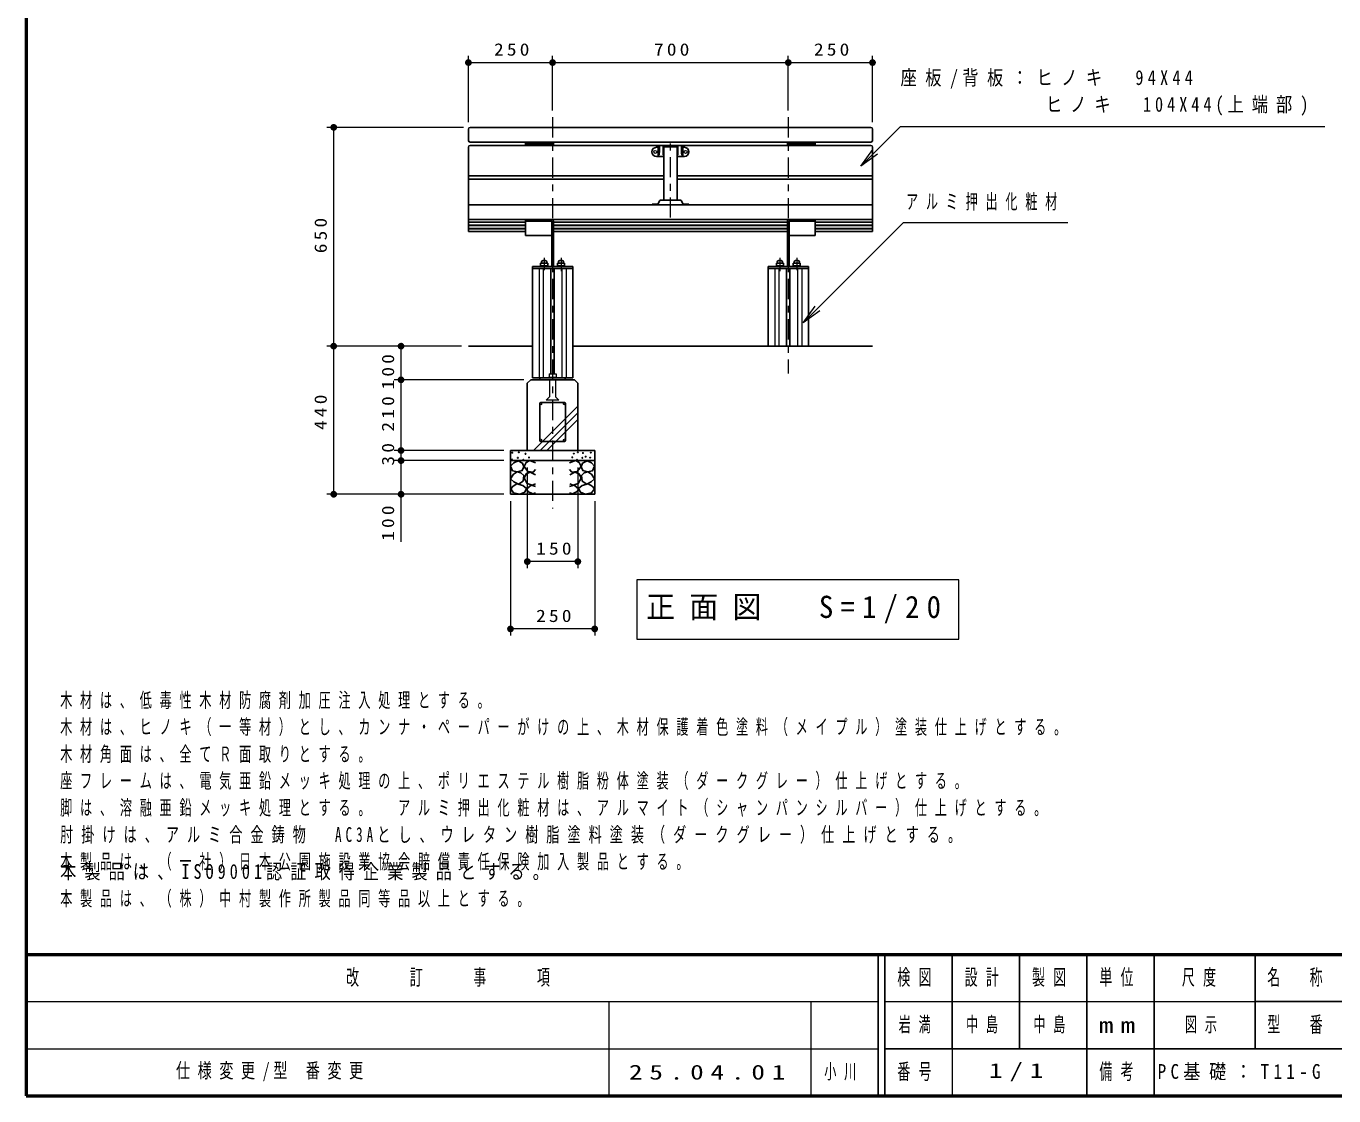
# Model space of a CAD drawing. Units: millimetres on the paper, scale 1:20. Extents: x -365 to 12, y -47 to 257.
# Drawn here: x -365 to -170.8, y 0 to 158.9 of the extents above; entities that cross this region are included whole.
import ezdxf

# ---------------------------------------------------------------- set-up
doc = ezdxf.new("R2010")
doc.units = ezdxf.units.MM
doc.linetypes.add('USER2', pattern=[6, 3, -1, 1, -1])
doc.layers.add('LY_1', color=7, linetype='Continuous', lineweight=25)
doc.layers.add('LY_2', color=7, linetype='Continuous', lineweight=13)
doc.styles.add('ＭＳ ゴシック', font='')
doc.styles.get('ＭＳ ゴシック').set_extended_font_data('MS Gothic')

# ---------------------------------------------------------------- blocks, each defined once
blk = doc.blocks.new('filled_dot')
at = {"color": 0, "linetype": 'Continuous', "lineweight": -2, "const_width": 1.25}
blk.add_lwpolyline([(-0.625, 0, 1), (0.625, 0, 1)], format="xyb", close=True, dxfattribs=at)

msp = doc.modelspace()

# ---------------------------------------------------------------- linework, layer by layer
at = {"layer": 'LY_1', "lineweight": 13}
for p, q in [((-299.336, 144.603), (-299.336, 154.471)), ((-299.336, 153.471), (-286.836, 153.471)), ((-286.836, 146.354), (-286.836, 154.471)), ((-286.836, 153.471), (-251.836, 153.471)), ((-251.836, 146.354), (-251.836, 154.471)), ((-251.836, 153.471), (-239.336, 153.471)), ((-239.336, 144.603), (-239.336, 154.471)), ((-300.086, 143.853), (-320.336, 143.853)), ((-319.336, 111.353), (-319.336, 143.853)), ((-241.074, 138.091), (-239.306, 140.566)), ((-241.074, 138.091), (-238.952, 140.212)), ((-238.599, 139.858), (-241.074, 138.091)), ((-288.836, 122.903), (-288.836, 106.653)), ((-288.221, 122.903), (-288.221, 106.653)), ((-285.451, 122.903), (-285.451, 106.653)), ((-284.836, 122.903), (-284.836, 106.653)), ((-253.836, 122.903), (-253.836, 111.353)), ((-253.221, 122.903), (-253.221, 111.353)), ((-250.451, 122.903), (-250.451, 111.353)), ((-249.836, 122.903), (-249.836, 111.353)), ((-249.617, 114.814), (-247.852, 117.291)), ((-249.617, 114.814), (-247.498, 116.938)), ((-247.144, 116.585), (-249.617, 114.814)), ((-300.336, 111.353), (-320.336, 111.353)), ((-319.336, 89.353), (-319.336, 111.353)), ((-309.336, 106.353), (-309.336, 111.353)), ((-291.086, 106.353), (-310.336, 106.353)), ((-309.336, 95.853), (-309.336, 106.353)), ((-289.68, 95.853), (-283.086, 102.447)), ((-288.691, 95.853), (-283.086, 101.458)), ((-287.701, 95.853), (-283.086, 100.468)), ((-294.086, 95.853), (-310.336, 95.853)), ((-294.086, 95.853), (-310.336, 95.853)), ((-309.336, 94.353), (-309.336, 95.853)), ((-294.086, 94.353), (-310.336, 94.353)), ((-309.336, 82.299), (-309.336, 94.353)), ((-290.586, 93.353), (-290.586, 78.353)), ((-283.086, 93.353), (-283.086, 78.353)), ((-294.086, 89.353), (-320.336, 89.353)), ((-293.086, 88.353), (-293.086, 68.353)), ((-280.586, 88.353), (-280.586, 68.353)), ((-283.086, 79.353), (-290.586, 79.353)), ((-274.337, 76.629), (-274.337, 67.829)), ((-226.537, 76.629), (-274.337, 76.629)), ((-226.537, 67.829), (-226.537, 76.629)), ((-280.586, 69.353), (-293.086, 69.353)), ((-274.337, 67.829), (-226.537, 67.829))]:
    msp.add_line(p, q, dxfattribs=at)
at = {"layer": 'LY_1'}
for p, q in [((-299.086, 143.853), (-269.336, 143.853)), ((-239.586, 143.853), (-269.336, 143.853)), ((-299.336, 143.603), (-299.336, 141.903)), ((-239.336, 143.603), (-239.336, 141.903)), ((-299.336, 140.924), (-299.336, 128.392)), ((-299.086, 141.653), (-269.336, 141.653)), ((-299.086, 141.174), (-269.336, 141.174)), ((-290.836, 141.653), (-290.836, 141.174)), ((-290.836, 141.428), (-286.724, 141.428)), ((-286.724, 141.653), (-286.724, 141.174)), ((-271.411, 140.884), (-271.096, 140.884)), ((-271.168, 139.645), (-271.168, 140.782)), ((-271.074, 140.897), (-270.977, 141.08)), ((-270.972, 140.559), (-270.972, 140.976)), ((-270.532, 141.134), (-270.889, 141.134)), ((-270.432, 141.034), (-270.432, 139.791)), ((-270.336, 133.023), (-270.336, 140.958)), ((-270.336, 140.958), (-268.336, 140.958)), ((-239.586, 141.653), (-269.336, 141.653)), ((-239.586, 141.174), (-269.336, 141.174)), ((-268.336, 133.023), (-268.336, 140.958)), ((-268.24, 141.034), (-268.24, 139.791)), ((-268.14, 141.134), (-267.783, 141.134)), ((-267.7, 140.559), (-267.7, 140.976)), ((-267.598, 140.897), (-267.695, 141.08)), ((-267.261, 140.884), (-267.576, 140.884)), ((-267.504, 139.645), (-267.504, 140.782)), ((-251.949, 141.653), (-251.949, 141.174)), ((-247.836, 141.428), (-251.949, 141.428)), ((-247.836, 141.653), (-247.836, 141.174)), ((-239.336, 140.924), (-239.336, 128.392)), ((-271.411, 139.534), (-270.336, 139.534)), ((-270.382, 139.741), (-270.336, 139.741)), ((-268.336, 139.741), (-268.29, 139.741)), ((-268.336, 139.534), (-267.261, 139.534)), ((-299.336, 136.634), (-270.336, 136.634)), ((-299.336, 136.151), (-270.336, 136.151)), ((-239.336, 136.634), (-268.336, 136.634)), ((-239.336, 136.151), (-268.336, 136.151)), ((-299.336, 132.353), (-269.336, 132.353)), ((-271.975, 132.448), (-271.202, 132.448)), ((-270.974, 132.958), (-271.155, 132.48)), ((-269.336, 133.023), (-270.88, 133.023)), ((-269.336, 133.023), (-267.792, 133.023)), ((-239.336, 132.353), (-269.336, 132.353)), ((-267.698, 132.958), (-267.517, 132.48)), ((-266.697, 132.448), (-267.47, 132.448)), ((-299.336, 130.161), (-269.336, 130.161)), ((-290.836, 130.118), (-286.949, 130.118)), ((-290.836, 130.118), (-290.836, 127.781)), ((-239.336, 130.161), (-269.336, 130.161)), ((-247.836, 130.118), (-251.724, 130.118)), ((-247.836, 130.118), (-247.836, 127.781)), ((-299.336, 129.752), (-290.836, 129.752)), ((-299.336, 129.299), (-290.836, 129.299)), ((-299.336, 129.255), (-290.836, 129.255)), ((-299.336, 128.845), (-290.836, 128.845)), ((-299.336, 128.802), (-290.836, 128.802)), ((-299.336, 128.392), (-290.836, 128.392)), ((-290.836, 129.894), (-286.949, 129.894)), ((-286.949, 129.894), (-286.949, 123.203)), ((-286.724, 129.893), (-286.724, 123.203)), ((-286.724, 129.752), (-269.336, 129.752)), ((-286.724, 129.299), (-269.336, 129.299)), ((-286.724, 129.255), (-269.336, 129.255)), ((-286.724, 128.845), (-269.336, 128.845)), ((-286.724, 128.802), (-269.336, 128.802)), ((-286.724, 128.392), (-269.336, 128.392)), ((-251.949, 129.752), (-269.336, 129.752)), ((-251.949, 129.299), (-269.336, 129.299)), ((-251.949, 129.255), (-269.336, 129.255)), ((-251.949, 128.845), (-269.336, 128.845)), ((-251.949, 128.802), (-269.336, 128.802)), ((-251.949, 128.392), (-269.336, 128.392)), ((-251.949, 129.893), (-251.949, 123.203)), ((-247.836, 129.894), (-251.724, 129.894)), ((-251.724, 129.894), (-251.724, 123.203)), ((-239.336, 129.752), (-247.836, 129.752)), ((-239.336, 129.299), (-247.836, 129.299)), ((-239.336, 129.255), (-247.836, 129.255)), ((-239.336, 128.845), (-247.836, 128.845)), ((-239.336, 128.802), (-247.836, 128.802)), ((-239.336, 128.392), (-247.836, 128.392)), ((-290.836, 127.781), (-286.949, 127.781)), ((-247.836, 127.781), (-251.724, 127.781)), ((-289.836, 123.203), (-289.836, 106.653)), ((-289.836, 123.203), (-283.836, 123.203)), ((-289.836, 122.903), (-283.836, 122.903)), ((-288.611, 123.703), (-288.611, 123.203)), ((-288.611, 123.703), (-287.561, 123.703)), ((-288.611, 123.303), (-287.561, 123.303)), ((-287.561, 123.703), (-287.561, 123.203)), ((-287.086, 122.903), (-287.086, 107.218)), ((-286.586, 122.903), (-286.586, 107.218)), ((-286.111, 123.703), (-285.061, 123.703)), ((-286.111, 123.703), (-286.111, 123.203)), ((-286.111, 123.303), (-285.061, 123.303)), ((-285.061, 123.703), (-285.061, 123.203)), ((-283.836, 123.203), (-283.836, 106.653)), ((-254.836, 123.203), (-254.836, 111.353)), ((-248.836, 123.203), (-254.836, 123.203)), ((-248.836, 122.903), (-254.836, 122.903)), ((-252.561, 123.703), (-253.611, 123.703)), ((-253.611, 123.703), (-253.611, 123.203)), ((-252.561, 123.303), (-253.611, 123.303)), ((-252.561, 123.703), (-252.561, 123.203)), ((-252.086, 122.903), (-252.086, 111.353)), ((-251.586, 122.903), (-251.586, 111.353)), ((-251.111, 123.703), (-251.111, 123.203)), ((-250.061, 123.703), (-251.111, 123.703)), ((-250.061, 123.303), (-251.111, 123.303)), ((-250.061, 123.703), (-250.061, 123.203)), ((-248.836, 123.203), (-248.836, 111.353)), ((-299.336, 111.353), (-289.836, 111.353)), ((-283.836, 111.353), (-239.336, 111.353)), ((-290.586, 105.853), (-290.086, 106.353)), ((-290.586, 105.853), (-290.586, 95.853)), ((-290.086, 106.353), (-283.586, 106.353)), ((-289.961, 106.353), (-283.711, 106.353)), ((-289.836, 106.653), (-283.836, 106.653)), ((-288.711, 106.653), (-288.711, 106.353)), ((-284.961, 106.653), (-284.961, 106.353)), ((-283.586, 106.353), (-283.086, 105.853)), ((-283.086, 105.853), (-283.086, 95.853)), ((-288.586, 103.003), (-285.086, 103.003)), ((-288.736, 97.353), (-288.736, 102.853)), ((-284.936, 102.853), (-284.936, 97.353)), ((-285.086, 97.203), (-288.586, 97.203)), ((-293.086, 95.853), (-293.086, 89.353)), ((-293.086, 95.853), (-280.586, 95.853)), ((-280.586, 95.853), (-280.586, 89.353)), ((-293.086, 94.353), (-280.586, 94.353)), ((-293.086, 89.353), (-280.586, 89.353))]:
    msp.add_line(p, q, dxfattribs=at)
at = {"layer": 'LY_1', "linetype": 'USER2', "lineweight": 13}
for p, q in [((-286.836, 145.354), (-286.836, 87.217)), ((-251.836, 145.354), (-251.836, 107.278)), ((-269.336, 130.438), (-269.336, 141.972)), ((-288.086, 124.479), (-288.086, 122.64)), ((-285.586, 124.479), (-285.586, 122.501)), ((-253.086, 124.479), (-253.086, 122.501)), ((-250.586, 124.479), (-250.586, 122.64))]:
    msp.add_line(p, q, dxfattribs=at)
at = {"layer": 'LY_1', "color": 32, "lineweight": 13}
for p, q in [((-287.361, 107.218), (-287.361, 106.768)), ((-287.361, 107.218), (-286.311, 107.218)), ((-286.836, 107.218), (-286.836, 106.768)), ((-286.311, 107.218), (-286.311, 106.768)), ((-287.436, 106.768), (-287.436, 106.653)), ((-287.436, 106.768), (-286.236, 106.768)), ((-287.286, 106.353), (-287.286, 103.803)), ((-286.386, 106.353), (-286.386, 103.803)), ((-286.236, 106.768), (-286.236, 106.653)), ((-287.286, 103.803), (-287.786, 103.353)), ((-285.886, 103.353), (-287.786, 103.353)), ((-285.886, 103.353), (-286.386, 103.803))]:
    msp.add_line(p, q, dxfattribs=at)
at = {"layer": 'LY_1', "lineweight": 13}
for points in [[(-241.074, 138.091), (-235.186, 143.978), (-172.173, 143.978)], [(-249.617, 114.814), (-234.752, 129.716), (-210.354, 129.716)]]:
    msp.add_lwpolyline(points, dxfattribs=at)
at = {"layer": 'LY_1'}
for points in [[(-271.168, 139.645), (-271.13, 139.664), (-271.095, 139.687), (-271.066, 139.714), (-271.04, 139.746), (-271.023, 139.783), (-271.011, 139.825), (-271.003, 139.874), (-270.997, 139.93), (-270.992, 139.998), (-270.988, 140.074), (-270.984, 140.155), (-270.981, 140.236), (-270.979, 140.316), (-270.977, 140.392), (-270.975, 140.461), (-270.974, 140.519), (-270.973, 140.564), (-270.972, 140.594), (-270.972, 140.605), (-270.972, 140.594), (-270.972, 140.559)], [(-267.504, 139.645), (-267.542, 139.664), (-267.577, 139.687), (-267.607, 139.714), (-267.632, 139.746), (-267.649, 139.783), (-267.661, 139.825), (-267.669, 139.874), (-267.675, 139.93), (-267.68, 139.998), (-267.684, 140.074), (-267.688, 140.155), (-267.691, 140.236), (-267.693, 140.316), (-267.695, 140.392), (-267.697, 140.461), (-267.698, 140.519), (-267.699, 140.564), (-267.7, 140.594), (-267.7, 140.605), (-267.7, 140.594), (-267.7, 140.559)], [(-289.365, 94.038), (-290.221, 94.355), (-290.76, 94.086), (-291.076, 93.484), (-290.49, 92.723), (-289.714, 92.66), (-289.365, 93.056)], [(-284.307, 94.038), (-283.451, 94.355), (-282.913, 94.086), (-282.596, 93.484), (-283.182, 92.723), (-283.958, 92.66), (-284.307, 93.056)], [(-289.381, 92.232), (-290.142, 92.628), (-290.775, 92.375), (-291.076, 91.725), (-290.633, 90.949), (-289.872, 90.711), (-289.381, 90.917)], [(-284.291, 92.232), (-283.53, 92.628), (-282.897, 92.375), (-282.596, 91.725), (-283.039, 90.949), (-283.8, 90.711), (-284.291, 90.917)], [(-289.365, 90.505), (-290.031, 90.711), (-290.68, 90.157), (-290.506, 89.761), (-289.777, 89.396), (-289.365, 89.555)], [(-284.307, 90.505), (-283.641, 90.711), (-282.992, 90.157), (-283.166, 89.761), (-283.895, 89.396), (-284.307, 89.555)]]:
    msp.add_lwpolyline(points, dxfattribs=at)
for points in [[(-291.964, 94.323), (-292.597, 94.022), (-293.073, 93.547), (-292.772, 92.85), (-292.043, 92.707), (-291.346, 92.866), (-291.092, 93.452), (-291.282, 93.959)], [(-281.708, 94.323), (-281.075, 94.022), (-280.6, 93.547), (-280.901, 92.85), (-281.629, 92.707), (-282.326, 92.866), (-282.58, 93.452), (-282.39, 93.959)], [(-292.09, 92.676), (-292.629, 92.327), (-293.073, 91.646), (-292.566, 91.186), (-291.9, 90.87), (-291.203, 91.313), (-291.124, 92.153), (-291.532, 92.515)], [(-281.582, 92.676), (-281.043, 92.327), (-280.6, 91.646), (-281.106, 91.186), (-281.772, 90.87), (-282.469, 91.313), (-282.548, 92.153), (-282.14, 92.515)], [(-292.131, 90.879), (-292.7, 90.56), (-293.038, 90.137), (-292.634, 89.571), (-291.692, 89.368), (-290.976, 89.687), (-290.703, 90.192), (-291.242, 90.648)], [(-281.541, 90.879), (-280.972, 90.56), (-280.634, 90.137), (-281.038, 89.571), (-281.98, 89.368), (-282.696, 89.687), (-282.969, 90.192), (-282.43, 90.648)]]:
    msp.add_lwpolyline(points, close=True, dxfattribs=at)
at = {"layer": 'LY_1', "lineweight": 13}
for centre in [(-271.586, 140.209), (-267.086, 140.209)]:
    msp.add_circle(centre, 0.225, dxfattribs=at)
at = {"layer": 'LY_1'}
for centre, radius in [((-288.586, 102.853), 0.15), ((-285.086, 102.853), 0.15), ((-288.586, 97.353), 0.15), ((-285.086, 97.353), 0.15), ((-292.81, 95.528), 0.05), ((-291.853, 95.582), 0.05), ((-290.856, 95.366), 0.05), ((-283.682, 95.398), 0.05), ((-283.092, 95.595), 0.05), ((-282.324, 95.474), 0.05), ((-281.151, 95.541), 0.05), ((-292.85, 94.517), 0.05), ((-291.988, 94.76), 0.05), ((-291.193, 94.477), 0.05), ((-290.344, 94.814), 0.05), ((-283.909, 94.83), 0.05), ((-283.214, 94.477), 0.05), ((-282.418, 94.773), 0.05), ((-281.92, 94.948), 0.05), ((-281.259, 94.8), 0.05)]:
    msp.add_circle(centre, radius, dxfattribs=at)
for centre, radius, start, end in [((-299.086, 143.603), 0.25, 90, 180), ((-239.586, 143.603), 0.25, 360, 90), ((-299.086, 141.903), 0.25, 180, 270), ((-239.586, 141.903), 0.25, 270, 0), ((-299.086, 140.924), 0.25, 90, 180), ((-271.411, 140.209), 0.675, 90, 270), ((-271.096, 140.909), 0.025, 270, 332.13251), ((-270.889, 141.034), 0.1, 90, 152.13251), ((-270.532, 141.034), 0.1, 0, 90), ((-268.14, 141.034), 0.1, 90, 180), ((-267.783, 141.034), 0.1, 27.86749, 90), ((-267.576, 140.909), 0.025, 207.86749, 270), ((-267.261, 140.209), 0.675, 270, 90), ((-239.586, 140.924), 0.25, 360, 90), ((-270.382, 139.791), 0.05, 180, 270), ((-268.29, 139.791), 0.05, 270, 0.00001), ((-271.975, 132.348), 0.1, 90, 177), ((-271.202, 132.498), 0.05, 270, 339.20314), ((-270.88, 132.923), 0.1, 90, 159.20314), ((-267.792, 132.923), 0.1, 20.79686, 90), ((-267.47, 132.498), 0.05, 200.79686, 270), ((-266.697, 132.348), 0.1, 3, 90), ((-286.949, 129.893), 0.225, 0, 90), ((-251.724, 129.893), 0.225, 90, 180), ((-288.086, 123.703), 0.425, 0, 180), ((-285.586, 123.703), 0.425, 0, 180), ((-253.086, 123.703), 0.425, 360, 180), ((-250.586, 123.703), 0.425, 360, 180)]:
    msp.add_arc(centre, radius, start, end, dxfattribs=at)
at = {"layer": 'LY_2', "lineweight": 50}
for p, q in [((-365, 257), (-365, 0)), ((-365, 21), (0, 21)), ((-365, 0), (0, 0))]:
    msp.add_line(p, q, dxfattribs=at)
at = {"layer": 'LY_2', "color": 211, "lineweight": 25}
for p, q in [((-238.5, 21), (-238.5, 0)), ((-237.5, 21), (-237.5, 0)), ((-227.5, 21), (-227.5, 7)), ((-217.5, 21), (-217.5, 7)), ((-207.5, 21), (-207.5, 0)), ((-197.5, 21), (-197.5, 7)), ((-182.5, 21), (-182.5, 7)), ((-182.5, 14), (-70, 14)), ((-237.5, 7), (0, 7))]:
    msp.add_line(p, q, dxfattribs=at)
at = {"layer": 'LY_2'}
for p, q in [((-365, 14), (-238.5, 14)), ((-278.5, 14), (-278.5, 0)), ((-248.5, 14), (-248.5, 0)), ((-237.5, 14), (-182.5, 14)), ((-365, 7), (-238.5, 7)), ((-227.5, 7), (-227.5, 0))]:
    msp.add_line(p, q, dxfattribs=at)
at = {"layer": 'LY_2', "lineweight": 25}
msp.add_line((-197.5, 7), (-197.5, 0), dxfattribs=at)

# ---------------------------------------------------------------- block references
at = {"layer": 'LY_1', "lineweight": 13, "xscale": 0.4, "yscale": 0.4}
for p in [(-299.336, 153.471), (-290.586, 79.353), (-293.086, 69.353)]:
    msp.add_blockref('filled_dot', p, dxfattribs=at)
for p, rotation in [((-286.836, 153.471), 180), ((-251.836, 153.471), 180), ((-239.336, 153.471), 180), ((-319.336, 143.853), 270), ((-319.336, 111.353), 90), ((-319.336, 111.353), 270), ((-309.336, 111.353), 270), ((-309.336, 106.353), 90), ((-309.336, 95.853), 90), ((-309.336, 95.853), 270), ((-309.336, 94.353), 270), ((-319.336, 89.353), 90), ((-309.336, 89.353), 90), ((-283.086, 79.353), 180), ((-280.586, 69.353), 180)]:
    msp.add_blockref('filled_dot', p, dxfattribs=dict(at, rotation=rotation))

# ---------------------------------------------------------------- texts
at = {"layer": 'LY_1', "style": 'ＭＳ ゴシック'}
for s, insert, char_height, attachment_point in [('\\T1.33;\\W1.15;250', (-292.671, 154.471), 1.833, 8), ('\\T1.33;\\W1.15;700', (-268.919, 154.471), 1.833, 8), ('\\T1.33;\\W1.15;250', (-245.171, 154.471), 1.833, 8), ('\\T1.53;\\W0.8;座板/背板：ヒノキ\u300094X44', (-235.173, 150.978), 2.199, 4), ('\\T1.5;\\W0.8;\u3000\u3000\u3000\u3000\u3000\u3000ヒノキ\u3000104X44(上端部)', (-235.173, 146.978), 2.199, 4), ('\\T1.64;\\W0.6;アルミ押出化粧材', (-234.354, 132.716), 2.199, 4), ('\\T1.33;\\W1.15;150', (-286.415, 80.353), 1.833, 8), ('\\T1.5;\\W0.95;正面図\u3000S=1/20', (-272.937, 72.229), 3.299, 4), ('\\T1.33;\\W1.15;250', (-286.421, 70.353), 1.833, 8), ('\\T1.64;\\W0.6;木材は、低毒性木材防腐剤加圧注入処理とする。', (-359.949, 57.429), 2.199, 7), ('\\T1.64;\\W0.6;木材は、ヒノキ（一等材）とし、カンナ・ペーパーがけの上、木材保護着色塗料（メイプル）塗装仕上げとする。', (-359.949, 53.429), 2.199, 7), ('\\T1.64;\\W0.6;木材角面は、全てＲ面取りとする。', (-359.949, 49.429), 2.199, 7), ('\\T1.64;\\W0.6;座フレームは、電気亜鉛メッキ処理の上、ポリエステル樹脂粉体塗装（ダークグレー）仕上げとする。', (-359.949, 45.429), 2.199, 7), ('\\T1.64;\\W0.6;脚は、溶融亜鉛メッキ処理とする。\u3000アルミ押出化粧材は、アルマイト（シャンパンシルバー）仕上げとする。', (-359.949, 41.429), 2.199, 7), ('\\T1.61;\\W0.65;肘掛けは、アルミ合金鋳物\u3000AC3Aとし、ウレタン樹脂塗料塗装（ダークグレー）仕上げとする。', (-359.949, 37.429), 2.199, 7), ('\\T1.64;\\W0.6;本製品は、（一社）日本公園施設業協会賠償責任保険加入製品とする。', (-359.949, 33.429), 2.199, 7), ('\\T1.5;\\W0.8;本製品は、ISO9001認証取得企業製品とする。', (-359.949, 34.429), 2.199, 1), ('\\T1.64;\\W0.6;本製品は、（株）中村製作所製品同等品以上とする。', (-359.949, 30.429), 2.199, 1), ('\\T1.64;\\W0.6;岩満', (-232.5, 10.5), 2.199, 5), ('\\T1.64;\\W0.6;中島', (-222.5, 10.5), 2.199, 5), ('\\T1.64;\\W0.6;中島', (-212.5, 10.5), 2.199, 5), ('\\T1.64;\\W0.6;図示', (-190, 10.5), 2.199, 5), ('\\T1.53;\\W0.7;仕様変更/型\\~番変更', (-342.75, 3.5), 2.199, 4), ('\\T1.5;\\W1.35;25.04.01', (-275.5, 3.5), 2.199, 4), ('\\T1.64;\\W0.6;小川', (-246.5, 3.5), 2.199, 4), ('\\T1.5;\\W1.35;1/1', (-217.5, 3.5), 2.199, 5), ('\\T1.5;\\W0.85;PC基礎：T11-G\u3000肘掛け付', (-197, 3.5), 2.199, 4)]:
    msp.add_mtext(s, dxfattribs=dict(at, insert=insert, char_height=char_height, attachment_point=attachment_point))
at = {"layer": 'LY_1', "char_height": 1.833, "attachment_point": 8, "rotation": 90, "style": 'ＭＳ ゴシック'}
for s, insert in [('\\T1.33;\\W1.15;650', (-320.336, 128.018)), ('\\T1.33;\\W1.15;100', (-310.336, 107.779)), ('\\T1.33;\\W1.15;440', (-320.336, 101.768)), ('\\T1.33;\\W1.15;210', (-310.336, 101.524)), ('\\T1.34;\\W1.15;30', (-310.336, 95.531)), ('\\T1.33;\\W1.15;100', (-310.336, 85.299))]:
    msp.add_mtext(s, dxfattribs=dict(at, insert=insert))
at = {"layer": 'LY_2', "color": 4, "char_height": 2.346, "attachment_point": 5, "style": 'ＭＳ ゴシック'}
for s, insert in [('\\T1.64;\\W0.6;改\u3000\u3000訂\u3000\u3000事\u3000\u3000項', (-301.75, 17.5)), ('\\T1.64;\\W0.6;検図', (-232.5, 17.5)), ('\\T1.64;\\W0.6;設計', (-222.5, 17.5)), ('\\T1.64;\\W0.6;製図', (-212.5, 17.5)), ('\\T1.64;\\W0.6;単位', (-202.5, 17.5)), ('\\T1.64;\\W0.6;尺度', (-190.25, 17.5)), ('\\T1.64;\\W0.6;名\u3000称', (-176, 17.5)), ('\\T1.64;\\W0.6;型\u3000番', (-176, 10.5)), ('\\T1.5;\\W1.35;mm', (-202.5, 10.5)), ('\\T1.64;\\W0.6;番号', (-232.5, 3.5)), ('\\T1.64;\\W0.6;備考', (-202.5, 3.5))]:
    msp.add_mtext(s, dxfattribs=dict(at, insert=insert))

doc.saveas('drawing.dxf')
